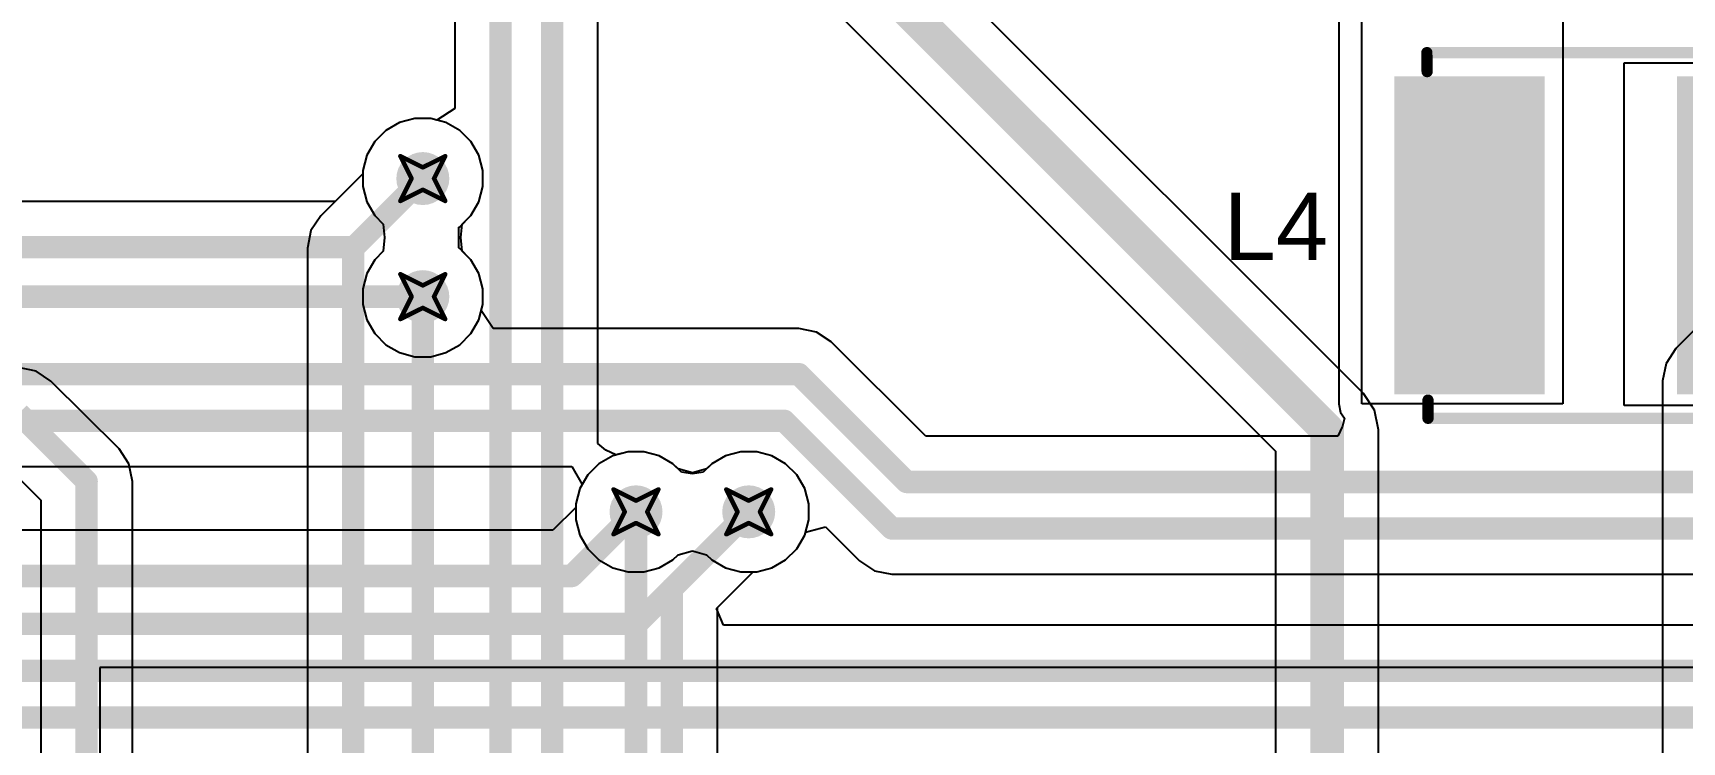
# Model space of a CAD drawing. Header units: inches. Extents: x -36 to 349, y -11 to 240.
# Drawn here: x 59.33 to 77.99, y 87.17 to 95.2 of the extents above; entities that cross this region are included whole.
import ezdxf

# ---------------------------------------------------------------- set-up
doc = ezdxf.new("R2010")
doc.units = ezdxf.units.IN
for name, color, linetype in [('Bottom Layer', 5, 'Continuous'), ('Drill Drawing', 1, 'Continuous'), ('Layer 1', 16, 'Continuous'), ('Layer 2', 76, 'Continuous'), ('Top Layer', 1, 'Continuous'), ('Top Overlay', 2, 'Continuous'), ('Top Paste', 8, 'Continuous'), ('Top Solder', 216, 'Continuous'), ('Via Holes', 16, 'Continuous')]:
    doc.layers.add(name, color=color, linetype=linetype)
doc.styles.add('Arial', font='', dxfattribs={"height": 0.2})
doc.styles.get('Arial').set_extended_font_data('Arial')

# ---------------------------------------------------------------- blocks, each defined once
blk = doc.blocks.new('YNR4018_220M_324')
at = {"layer": 'Top Layer'}
for points in [[(-2.4, 1.75), (-0.8, 1.75), (-0.8, -1.75), (-2.4, -1.75)], [(0.8, 1.75), (2.4, 1.75), (2.4, -1.75), (0.8, -1.75)]]:
    blk.add_hatch(color=1, dxfattribs=at).paths.add_polyline_path(points)
at = {"layer": 'Top Paste'}
for points in [[(-2.4, 1.75), (-0.8, 1.75), (-0.8, -1.75), (-2.4, -1.75)], [(0.8, 1.75), (2.4, 1.75), (2.4, -1.75), (0.8, -1.75)]]:
    blk.add_hatch(color=8, dxfattribs=at).paths.add_polyline_path(points)
at = {"layer": 'Top Solder'}
for points in [[(-2.451, 1.801), (-0.749, 1.801), (-0.749, -1.801), (-2.451, -1.801)], [(0.749, 1.801), (2.451, 1.801), (2.451, -1.801), (0.749, -1.801)]]:
    blk.add_hatch(color=216, dxfattribs=at).paths.add_polyline_path(points)
at = {"layer": 'Top Overlay'}
for points in [[(-2.083, 2.07, 0.127, 0.127, 0), (2.07, 2.07, 0.127, 0.127, 0)], [(-2.083, 2.07, 0.127, 0.127, 0), (-2.08, 1.855, 0.127, 0.127, 0)], [(2.07, 1.875, 0.127, 0.127, 0), (2.07, 2.07, 0.127, 0.127, 0)], [(-2.07, -2.071, 0.127, 0.127, 0), (-2.07, -1.865, 0.127, 0.127, 0)], [(2.08, -1.875, 0.127, 0.127, 0), (2.082, -2.071, 0.127, 0.127, 0)], [(-2.07, -2.071, 0.127, 0.127, 0), (2.082, -2.071, 0.127, 0.127, 0)]]:
    blk.add_lwpolyline(points, format="xyseb", dxfattribs=at)
for points in [[(-2.115, 2.07, 0.0635, 0.0635, 1), (-2.051, 2.07, 0.0635, 0.0635, 1)], [(-2.115, 2.07, 0.0635, 0.0635, 1), (-2.051, 2.07, 0.0635, 0.0635, 1)], [(2.038, 2.07, 0.0635, 0.0635, 1), (2.102, 2.07, 0.0635, 0.0635, 1)], [(2.038, 2.07, 0.0635, 0.0635, 1), (2.102, 2.07, 0.0635, 0.0635, 1)], [(-2.112, 1.855, 0.0635, 0.0635, 1), (-2.048, 1.855, 0.0635, 0.0635, 1)], [(2.038, 1.875, 0.0635, 0.0635, 1), (2.102, 1.875, 0.0635, 0.0635, 1)], [(-2.102, -1.865, 0.0635, 0.0635, 1), (-2.038, -1.865, 0.0635, 0.0635, 1)], [(2.048, -1.875, 0.0635, 0.0635, 1), (2.112, -1.875, 0.0635, 0.0635, 1)], [(-2.102, -2.071, 0.0635, 0.0635, 1), (-2.038, -2.071, 0.0635, 0.0635, 1)], [(-2.102, -2.071, 0.0635, 0.0635, 1), (-2.038, -2.071, 0.0635, 0.0635, 1)], [(2.051, -2.071, 0.0635, 0.0635, 1), (2.114, -2.071, 0.0635, 0.0635, 1)], [(2.051, -2.071, 0.0635, 0.0635, 1), (2.114, -2.071, 0.0635, 0.0635, 1)]]:
    blk.add_lwpolyline(points, format="xyseb", close=True, dxfattribs=at)

msp = doc.modelspace()

# ---------------------------------------------------------------- hatches: boundary and pattern name
at = {"layer": 'Bottom Layer'}
h = msp.add_hatch(color=5, dxfattribs=at)
edge = h.paths.add_edge_path()
edge.add_arc((63.738, 93.548), 0.3, 0, 360)
h = msp.add_hatch(color=5, dxfattribs=at)
edge = h.paths.add_edge_path()
edge.add_arc((63.738, 92.211), 0.3, 0, 360)
h = msp.add_hatch(color=5, dxfattribs=at)
edge = h.paths.add_edge_path()
edge.add_arc((66.151, 89.774), 0.3, 0, 360)
h = msp.add_hatch(color=5, dxfattribs=at)
edge = h.paths.add_edge_path()
edge.add_arc((67.427, 89.774), 0.3, 0, 360)
at = {"layer": 'Layer 1'}
h = msp.add_hatch(color=16, dxfattribs=at)
edge = h.paths.add_edge_path()
edge.add_arc((63.738, 93.548), 0.3, 0, 360)
h = msp.add_hatch(color=16, dxfattribs=at)
edge = h.paths.add_edge_path()
edge.add_arc((63.738, 92.211), 0.3, 0, 360)
h = msp.add_hatch(color=16, dxfattribs=at)
edge = h.paths.add_edge_path()
edge.add_arc((66.151, 89.774), 0.3, 0, 360)
h = msp.add_hatch(color=16, dxfattribs=at)
edge = h.paths.add_edge_path()
edge.add_arc((67.427, 89.774), 0.3, 0, 360)
at = {"layer": 'Layer 2'}
h = msp.add_hatch(color=76, dxfattribs=at)
edge = h.paths.add_edge_path()
edge.add_arc((63.738, 93.548), 0.3, 0, 360)
h = msp.add_hatch(color=76, dxfattribs=at)
edge = h.paths.add_edge_path()
edge.add_arc((63.738, 92.211), 0.3, 0, 360)
h = msp.add_hatch(color=76, dxfattribs=at)
edge = h.paths.add_edge_path()
edge.add_arc((66.151, 89.774), 0.3, 0, 360)
h = msp.add_hatch(color=76, dxfattribs=at)
edge = h.paths.add_edge_path()
edge.add_arc((67.427, 89.774), 0.3, 0, 360)
at = {"layer": 'Top Layer'}
h = msp.add_hatch(color=1, dxfattribs=at)
edge = h.paths.add_edge_path()
edge.add_arc((63.738, 93.548), 0.3, 0, 360)
h = msp.add_hatch(color=1, dxfattribs=at)
edge = h.paths.add_edge_path()
edge.add_arc((63.738, 92.211), 0.3, 0, 360)
h = msp.add_hatch(color=1, dxfattribs=at)
edge = h.paths.add_edge_path()
edge.add_arc((66.151, 89.774), 0.3, 0, 360)
h = msp.add_hatch(color=1, dxfattribs=at)
edge = h.paths.add_edge_path()
edge.add_arc((67.427, 89.774), 0.3, 0, 360)
at = {"layer": 'Via Holes'}
h = msp.add_hatch(color=7, dxfattribs=at)
edge = h.paths.add_edge_path()
edge.add_arc((63.738, 93.548), 0.15, 0, 360)
h = msp.add_hatch(color=7, dxfattribs=at)
edge = h.paths.add_edge_path()
edge.add_arc((63.738, 92.211), 0.15, 0, 360)
h = msp.add_hatch(color=7, dxfattribs=at)
edge = h.paths.add_edge_path()
edge.add_arc((66.151, 89.774), 0.15, 0, 360)
h = msp.add_hatch(color=7, dxfattribs=at)
edge = h.paths.add_edge_path()
edge.add_arc((67.427, 89.774), 0.15, 0, 360)

# ---------------------------------------------------------------- linework, layer by layer
at = {"layer": 'Bottom Layer'}
for p, q in [((64.1, 98.429), (64.1, 94.343)), ((74.386, 91.115), (67.472, 98.029)), ((65.72, 90.546), (65.72, 97.973)), ((66.648, 97.205), (73.391, 90.462)), ((83.453, 97.153), (77.923, 91.623)), ((64.1, 94.343), (63.897, 94.211)), ((63.319, 94.093), (63.193, 93.966)), ((63.475, 94.183), (63.319, 94.093)), ((63.648, 94.229), (63.475, 94.183)), ((63.827, 94.229), (63.648, 94.229)), ((63.897, 94.211), (63.827, 94.229)), ((63.193, 93.966), (63.103, 93.811)), ((63.103, 93.811), (63.057, 93.638)), ((63.057, 93.6), (62.584, 93.127)), ((63.057, 93.638), (63.057, 93.6)), ((62.472, 92.959), (62.432, 92.761)), ((62.584, 93.127), (62.472, 92.959)), ((62.432, 92.761), (62.432, 83.498)), ((77.923, 91.623), (77.81, 91.455)), ((59.361, 91.368), (59.163, 91.407)), ((59.529, 91.255), (59.361, 91.368)), ((77.81, 91.455), (77.771, 91.256)), ((60.299, 90.486), (59.529, 91.255)), ((74.512, 90.926), (74.386, 91.115)), ((77.771, 91.256), (77.771, 82.937)), ((74.556, 90.703), (74.512, 90.926)), ((65.809, 90.473), (65.72, 90.546)), ((74.556, 80.518), (74.556, 90.703)), ((58.948, 90.371), (59.414, 89.905)), ((60.411, 90.318), (60.299, 90.486)), ((65.923, 90.418), (65.809, 90.473)), ((66.061, 90.455), (65.923, 90.418)), ((66.24, 90.455), (66.061, 90.455)), ((66.413, 90.408), (66.24, 90.455)), ((66.569, 90.319), (66.413, 90.408)), ((67.164, 90.408), (67.009, 90.319)), ((67.338, 90.455), (67.164, 90.408)), ((67.517, 90.455), (67.338, 90.455)), ((67.69, 90.408), (67.517, 90.455)), ((67.845, 90.319), (67.69, 90.408)), ((73.391, 90.462), (73.391, 82.506)), ((60.45, 90.119), (60.411, 90.318)), ((66.665, 90.222), (66.569, 90.319)), ((66.789, 90.205), (66.665, 90.222)), ((66.913, 90.222), (66.789, 90.205)), ((67.009, 90.319), (66.913, 90.222)), ((67.972, 90.192), (67.845, 90.319)), ((68.062, 90.037), (67.972, 90.192)), ((60.45, 82.551), (60.45, 90.119)), ((68.108, 89.864), (68.062, 90.037)), ((59.414, 89.905), (59.414, 73.773)), ((68.108, 89.684), (68.108, 89.864)), ((68.062, 89.511), (68.108, 89.684)), ((67.972, 89.356), (68.062, 89.511)), ((67.69, 89.139), (67.845, 89.229)), ((67.845, 89.229), (67.972, 89.356)), ((67.075, 88.689), (67.479, 89.093)), ((67.479, 89.093), (67.517, 89.093)), ((67.517, 89.093), (67.69, 89.139)), ((67.075, 80.362), (67.075, 88.689))]:
    msp.add_line(p, q, dxfattribs=at)
for points in [[(64.617, 58.021, 0.254, 0.254, 0), (64.617, 98.429, 0.254, 0.254, 0)], [(65.202, 58.785, 0.254, 0.254, 0), (65.202, 98.187, 0.254, 0.254, 0)], [(66.811, 97.866, 0.381, 0.381, 0), (73.974, 90.703, 0.381, 0.381, 0)], [(62.95, 92.761, 0.254, 0.254, 0), (63.738, 93.548, 0.254, 0.254, 0)], [(62.95, 66.684, 0.254, 0.254, 0), (62.95, 92.761, 0.254, 0.254, 0)], [(63.738, 67.234, 0.254, 0.254, 0), (63.738, 92.211, 0.254, 0.254, 0)], [(59.163, 90.889, 0.254, 0.254, 0), (59.932, 90.119, 0.254, 0.254, 0)], [(73.974, 79.878, 0.381, 0.381, 0), (73.974, 90.703, 0.381, 0.381, 0)], [(59.932, 73.773, 0.254, 0.254, 0), (59.932, 90.119, 0.254, 0.254, 0)], [(66.151, 74.478, 0.254, 0.254, 0), (66.151, 89.774, 0.254, 0.254, 0)], [(66.557, 88.904, 0.254, 0.254, 0), (67.427, 89.774, 0.254, 0.254, 0)], [(66.557, 74.895, 0.254, 0.254, 0), (66.557, 88.904, 0.254, 0.254, 0)]]:
    msp.add_lwpolyline(points, format="xyseb", dxfattribs=at)
for points in [[(63.674, 93.548, 0.127, 0.127, 1), (63.801, 93.548, 0.127, 0.127, 1)], [(62.887, 92.761, 0.127, 0.127, 1), (63.014, 92.761, 0.127, 0.127, 1)], [(62.887, 92.761, 0.127, 0.127, 1), (63.014, 92.761, 0.127, 0.127, 1)], [(63.674, 92.211, 0.127, 0.127, 1), (63.801, 92.211, 0.127, 0.127, 1)], [(73.879, 90.703, 0.191, 0.191, 1), (74.069, 90.703, 0.191, 0.191, 1)], [(73.879, 90.703, 0.191, 0.191, 1), (74.069, 90.703, 0.191, 0.191, 1)], [(59.869, 90.119, 0.127, 0.127, 1), (59.996, 90.119, 0.127, 0.127, 1)], [(59.869, 90.119, 0.127, 0.127, 1), (59.996, 90.119, 0.127, 0.127, 1)], [(66.087, 89.774, 0.127, 0.127, 1), (66.214, 89.774, 0.127, 0.127, 1)], [(67.364, 89.774, 0.127, 0.127, 1), (67.491, 89.774, 0.127, 0.127, 1)], [(66.493, 88.904, 0.127, 0.127, 1), (66.62, 88.904, 0.127, 0.127, 1)], [(66.493, 88.904, 0.127, 0.127, 1), (66.62, 88.904, 0.127, 0.127, 1)]]:
    msp.add_lwpolyline(points, format="xyseb", close=True, dxfattribs=at)
at = {"layer": 'Drill Drawing'}
for points in [[(63.484, 93.802, 0.0508, 0.0508, 0), (63.738, 93.675, 0.0508, 0.0508, 0)], [(63.484, 93.802, 0.0508, 0.0508, 0), (63.611, 93.548, 0.0508, 0.0508, 0)], [(63.738, 93.675, 0.0508, 0.0508, 0), (63.992, 93.802, 0.0508, 0.0508, 0)], [(63.865, 93.548, 0.0508, 0.0508, 0), (63.992, 93.802, 0.0508, 0.0508, 0)], [(63.484, 93.294, 0.0508, 0.0508, 0), (63.611, 93.548, 0.0508, 0.0508, 0)], [(63.865, 93.548, 0.0508, 0.0508, 0), (63.992, 93.294, 0.0508, 0.0508, 0)], [(63.484, 93.294, 0.0508, 0.0508, 0), (63.738, 93.421, 0.0508, 0.0508, 0)], [(63.738, 93.421, 0.0508, 0.0508, 0), (63.992, 93.294, 0.0508, 0.0508, 0)], [(63.484, 92.465, 0.0508, 0.0508, 0), (63.738, 92.338, 0.0508, 0.0508, 0)], [(63.484, 92.465, 0.0508, 0.0508, 0), (63.611, 92.211, 0.0508, 0.0508, 0)], [(63.738, 92.338, 0.0508, 0.0508, 0), (63.992, 92.465, 0.0508, 0.0508, 0)], [(63.865, 92.211, 0.0508, 0.0508, 0), (63.992, 92.465, 0.0508, 0.0508, 0)], [(63.484, 91.957, 0.0508, 0.0508, 0), (63.611, 92.211, 0.0508, 0.0508, 0)], [(63.865, 92.211, 0.0508, 0.0508, 0), (63.992, 91.957, 0.0508, 0.0508, 0)], [(63.484, 91.957, 0.0508, 0.0508, 0), (63.738, 92.084, 0.0508, 0.0508, 0)], [(63.738, 92.084, 0.0508, 0.0508, 0), (63.992, 91.957, 0.0508, 0.0508, 0)], [(65.897, 90.028, 0.0508, 0.0508, 0), (66.151, 89.901, 0.0508, 0.0508, 0)], [(65.897, 90.028, 0.0508, 0.0508, 0), (66.024, 89.774, 0.0508, 0.0508, 0)], [(66.151, 89.901, 0.0508, 0.0508, 0), (66.405, 90.028, 0.0508, 0.0508, 0)], [(66.278, 89.774, 0.0508, 0.0508, 0), (66.405, 90.028, 0.0508, 0.0508, 0)], [(67.173, 90.028, 0.0508, 0.0508, 0), (67.427, 89.901, 0.0508, 0.0508, 0)], [(67.173, 90.028, 0.0508, 0.0508, 0), (67.3, 89.774, 0.0508, 0.0508, 0)], [(67.427, 89.901, 0.0508, 0.0508, 0), (67.681, 90.028, 0.0508, 0.0508, 0)], [(67.554, 89.774, 0.0508, 0.0508, 0), (67.681, 90.028, 0.0508, 0.0508, 0)], [(65.897, 89.52, 0.0508, 0.0508, 0), (66.024, 89.774, 0.0508, 0.0508, 0)], [(66.278, 89.774, 0.0508, 0.0508, 0), (66.405, 89.52, 0.0508, 0.0508, 0)], [(67.173, 89.52, 0.0508, 0.0508, 0), (67.3, 89.774, 0.0508, 0.0508, 0)], [(67.554, 89.774, 0.0508, 0.0508, 0), (67.681, 89.52, 0.0508, 0.0508, 0)], [(65.897, 89.52, 0.0508, 0.0508, 0), (66.151, 89.647, 0.0508, 0.0508, 0)], [(66.151, 89.647, 0.0508, 0.0508, 0), (66.405, 89.52, 0.0508, 0.0508, 0)], [(67.173, 89.52, 0.0508, 0.0508, 0), (67.427, 89.647, 0.0508, 0.0508, 0)], [(67.427, 89.647, 0.0508, 0.0508, 0), (67.681, 89.52, 0.0508, 0.0508, 0)]]:
    msp.add_lwpolyline(points, format="xyseb", dxfattribs=at)
for points in [[(63.471, 93.802, 0.0254, 0.0254, 1), (63.496, 93.802, 0.0254, 0.0254, 1)], [(63.471, 93.802, 0.0254, 0.0254, 1), (63.496, 93.802, 0.0254, 0.0254, 1)], [(63.979, 93.802, 0.0254, 0.0254, 1), (64.004, 93.802, 0.0254, 0.0254, 1)], [(63.979, 93.802, 0.0254, 0.0254, 1), (64.004, 93.802, 0.0254, 0.0254, 1)], [(63.598, 93.548, 0.0254, 0.0254, 1), (63.623, 93.548, 0.0254, 0.0254, 1)], [(63.598, 93.548, 0.0254, 0.0254, 1), (63.623, 93.548, 0.0254, 0.0254, 1)], [(63.725, 93.675, 0.0254, 0.0254, 1), (63.75, 93.675, 0.0254, 0.0254, 1)], [(63.725, 93.675, 0.0254, 0.0254, 1), (63.75, 93.675, 0.0254, 0.0254, 1)], [(63.852, 93.548, 0.0254, 0.0254, 1), (63.877, 93.548, 0.0254, 0.0254, 1)], [(63.852, 93.548, 0.0254, 0.0254, 1), (63.877, 93.548, 0.0254, 0.0254, 1)], [(63.725, 93.421, 0.0254, 0.0254, 1), (63.75, 93.421, 0.0254, 0.0254, 1)], [(63.725, 93.421, 0.0254, 0.0254, 1), (63.75, 93.421, 0.0254, 0.0254, 1)], [(63.471, 93.294, 0.0254, 0.0254, 1), (63.496, 93.294, 0.0254, 0.0254, 1)], [(63.471, 93.294, 0.0254, 0.0254, 1), (63.496, 93.294, 0.0254, 0.0254, 1)], [(63.979, 93.294, 0.0254, 0.0254, 1), (64.004, 93.294, 0.0254, 0.0254, 1)], [(63.979, 93.294, 0.0254, 0.0254, 1), (64.004, 93.294, 0.0254, 0.0254, 1)], [(63.471, 92.465, 0.0254, 0.0254, 1), (63.496, 92.465, 0.0254, 0.0254, 1)], [(63.471, 92.465, 0.0254, 0.0254, 1), (63.496, 92.465, 0.0254, 0.0254, 1)], [(63.979, 92.465, 0.0254, 0.0254, 1), (64.004, 92.465, 0.0254, 0.0254, 1)], [(63.979, 92.465, 0.0254, 0.0254, 1), (64.004, 92.465, 0.0254, 0.0254, 1)], [(63.598, 92.211, 0.0254, 0.0254, 1), (63.623, 92.211, 0.0254, 0.0254, 1)], [(63.598, 92.211, 0.0254, 0.0254, 1), (63.623, 92.211, 0.0254, 0.0254, 1)], [(63.725, 92.338, 0.0254, 0.0254, 1), (63.75, 92.338, 0.0254, 0.0254, 1)], [(63.725, 92.338, 0.0254, 0.0254, 1), (63.75, 92.338, 0.0254, 0.0254, 1)], [(63.852, 92.211, 0.0254, 0.0254, 1), (63.877, 92.211, 0.0254, 0.0254, 1)], [(63.852, 92.211, 0.0254, 0.0254, 1), (63.877, 92.211, 0.0254, 0.0254, 1)], [(63.725, 92.084, 0.0254, 0.0254, 1), (63.75, 92.084, 0.0254, 0.0254, 1)], [(63.725, 92.084, 0.0254, 0.0254, 1), (63.75, 92.084, 0.0254, 0.0254, 1)], [(63.471, 91.957, 0.0254, 0.0254, 1), (63.496, 91.957, 0.0254, 0.0254, 1)], [(63.471, 91.957, 0.0254, 0.0254, 1), (63.496, 91.957, 0.0254, 0.0254, 1)], [(63.979, 91.957, 0.0254, 0.0254, 1), (64.004, 91.957, 0.0254, 0.0254, 1)], [(63.979, 91.957, 0.0254, 0.0254, 1), (64.004, 91.957, 0.0254, 0.0254, 1)], [(65.884, 90.028, 0.0254, 0.0254, 1), (65.909, 90.028, 0.0254, 0.0254, 1)], [(65.884, 90.028, 0.0254, 0.0254, 1), (65.909, 90.028, 0.0254, 0.0254, 1)], [(66.392, 90.028, 0.0254, 0.0254, 1), (66.417, 90.028, 0.0254, 0.0254, 1)], [(66.392, 90.028, 0.0254, 0.0254, 1), (66.417, 90.028, 0.0254, 0.0254, 1)], [(67.161, 90.028, 0.0254, 0.0254, 1), (67.186, 90.028, 0.0254, 0.0254, 1)], [(67.161, 90.028, 0.0254, 0.0254, 1), (67.186, 90.028, 0.0254, 0.0254, 1)], [(67.669, 90.028, 0.0254, 0.0254, 1), (67.694, 90.028, 0.0254, 0.0254, 1)], [(67.669, 90.028, 0.0254, 0.0254, 1), (67.694, 90.028, 0.0254, 0.0254, 1)], [(66.011, 89.774, 0.0254, 0.0254, 1), (66.036, 89.774, 0.0254, 0.0254, 1)], [(66.011, 89.774, 0.0254, 0.0254, 1), (66.036, 89.774, 0.0254, 0.0254, 1)], [(66.138, 89.901, 0.0254, 0.0254, 1), (66.163, 89.901, 0.0254, 0.0254, 1)], [(66.138, 89.901, 0.0254, 0.0254, 1), (66.163, 89.901, 0.0254, 0.0254, 1)], [(66.265, 89.774, 0.0254, 0.0254, 1), (66.29, 89.774, 0.0254, 0.0254, 1)], [(66.265, 89.774, 0.0254, 0.0254, 1), (66.29, 89.774, 0.0254, 0.0254, 1)], [(67.288, 89.774, 0.0254, 0.0254, 1), (67.313, 89.774, 0.0254, 0.0254, 1)], [(67.288, 89.774, 0.0254, 0.0254, 1), (67.313, 89.774, 0.0254, 0.0254, 1)], [(67.415, 89.901, 0.0254, 0.0254, 1), (67.44, 89.901, 0.0254, 0.0254, 1)], [(67.415, 89.901, 0.0254, 0.0254, 1), (67.44, 89.901, 0.0254, 0.0254, 1)], [(67.542, 89.774, 0.0254, 0.0254, 1), (67.567, 89.774, 0.0254, 0.0254, 1)], [(67.542, 89.774, 0.0254, 0.0254, 1), (67.567, 89.774, 0.0254, 0.0254, 1)], [(66.138, 89.647, 0.0254, 0.0254, 1), (66.163, 89.647, 0.0254, 0.0254, 1)], [(66.138, 89.647, 0.0254, 0.0254, 1), (66.163, 89.647, 0.0254, 0.0254, 1)], [(67.415, 89.647, 0.0254, 0.0254, 1), (67.44, 89.647, 0.0254, 0.0254, 1)], [(67.415, 89.647, 0.0254, 0.0254, 1), (67.44, 89.647, 0.0254, 0.0254, 1)], [(65.884, 89.52, 0.0254, 0.0254, 1), (65.909, 89.52, 0.0254, 0.0254, 1)], [(65.884, 89.52, 0.0254, 0.0254, 1), (65.909, 89.52, 0.0254, 0.0254, 1)], [(66.392, 89.52, 0.0254, 0.0254, 1), (66.417, 89.52, 0.0254, 0.0254, 1)], [(66.392, 89.52, 0.0254, 0.0254, 1), (66.417, 89.52, 0.0254, 0.0254, 1)], [(67.161, 89.52, 0.0254, 0.0254, 1), (67.186, 89.52, 0.0254, 0.0254, 1)], [(67.161, 89.52, 0.0254, 0.0254, 1), (67.186, 89.52, 0.0254, 0.0254, 1)], [(67.669, 89.52, 0.0254, 0.0254, 1), (67.694, 89.52, 0.0254, 0.0254, 1)], [(67.669, 89.52, 0.0254, 0.0254, 1), (67.694, 89.52, 0.0254, 0.0254, 1)]]:
    msp.add_lwpolyline(points, format="xyseb", close=True, dxfattribs=at)
at = {"layer": 'Layer 1'}
for p, q in [((63.319, 94.093), (63.193, 93.966)), ((63.475, 94.183), (63.319, 94.093)), ((63.648, 94.229), (63.475, 94.183)), ((63.827, 94.229), (63.648, 94.229)), ((64, 94.183), (63.827, 94.229)), ((64.156, 94.093), (64, 94.183)), ((64.283, 93.966), (64.156, 94.093)), ((63.193, 93.966), (63.103, 93.811)), ((64.372, 93.811), (64.283, 93.966)), ((63.103, 93.811), (63.057, 93.638)), ((64.419, 93.638), (64.372, 93.811)), ((63.057, 93.638), (63.057, 93.459)), ((64.419, 93.459), (64.419, 93.638)), ((63.057, 93.459), (63.103, 93.285)), ((64.372, 93.285), (64.419, 93.459)), ((63.103, 93.285), (63.193, 93.13)), ((64.283, 93.13), (64.372, 93.285)), ((63.193, 93.13), (63.29, 93.033)), ((63.29, 93.033), (63.306, 92.88)), ((64.169, 92.88), (64.185, 93.033)), ((64.185, 93.033), (64.283, 93.13)), ((63.306, 92.88), (63.29, 92.727)), ((64.185, 92.727), (64.169, 92.88)), ((63.193, 92.629), (63.103, 92.474)), ((63.29, 92.727), (63.193, 92.629)), ((64.283, 92.629), (64.185, 92.727)), ((64.372, 92.474), (64.283, 92.629)), ((63.103, 92.474), (63.057, 92.301)), ((64.419, 92.301), (64.372, 92.474)), ((63.057, 92.301), (63.057, 92.122)), ((64.419, 92.122), (64.419, 92.301)), ((63.057, 92.122), (63.103, 91.948)), ((64.372, 91.948), (64.419, 92.122)), ((63.103, 91.948), (63.193, 91.793)), ((64.283, 91.793), (64.372, 91.948)), ((63.193, 91.793), (63.319, 91.666)), ((63.319, 91.666), (63.475, 91.577)), ((64, 91.577), (64.156, 91.666)), ((64.156, 91.666), (64.283, 91.793)), ((63.475, 91.577), (63.648, 91.53)), ((63.648, 91.53), (63.827, 91.53)), ((63.827, 91.53), (64, 91.577)), ((65.888, 90.408), (65.732, 90.319)), ((66.061, 90.455), (65.888, 90.408)), ((66.24, 90.455), (66.061, 90.455)), ((66.413, 90.408), (66.24, 90.455)), ((66.569, 90.319), (66.413, 90.408)), ((67.164, 90.408), (67.009, 90.319)), ((67.338, 90.455), (67.164, 90.408)), ((67.517, 90.455), (67.338, 90.455)), ((67.69, 90.408), (67.517, 90.455)), ((67.845, 90.319), (67.69, 90.408)), ((65.606, 90.192), (65.516, 90.037)), ((65.732, 90.319), (65.606, 90.192)), ((66.628, 90.26), (66.569, 90.319)), ((66.789, 90.217), (66.628, 90.26)), ((66.95, 90.26), (66.789, 90.217)), ((67.009, 90.319), (66.95, 90.26)), ((67.972, 90.192), (67.845, 90.319)), ((68.062, 90.037), (67.972, 90.192)), ((65.516, 90.037), (65.47, 89.864)), ((68.108, 89.864), (68.062, 90.037)), ((65.47, 89.864), (65.47, 89.684)), ((68.108, 89.684), (68.108, 89.864)), ((65.47, 89.684), (65.516, 89.511)), ((68.062, 89.511), (68.108, 89.684)), ((65.516, 89.511), (65.606, 89.356)), ((67.972, 89.356), (68.062, 89.511)), ((65.606, 89.356), (65.732, 89.229)), ((65.732, 89.229), (65.888, 89.139)), ((66.413, 89.139), (66.569, 89.229)), ((66.569, 89.229), (66.628, 89.288)), ((66.628, 89.288), (66.789, 89.331)), ((66.789, 89.331), (66.95, 89.288)), ((66.95, 89.288), (67.009, 89.229)), ((67.009, 89.229), (67.164, 89.139)), ((67.69, 89.139), (67.845, 89.229)), ((67.845, 89.229), (67.972, 89.356)), ((65.888, 89.139), (66.061, 89.093)), ((66.061, 89.093), (66.24, 89.093)), ((66.24, 89.093), (66.413, 89.139)), ((67.164, 89.139), (67.338, 89.093)), ((67.338, 89.093), (67.517, 89.093)), ((67.517, 89.093), (67.69, 89.139))]:
    msp.add_line(p, q, dxfattribs=at)
at = {"layer": 'Layer 2'}
for p, q in [((63.319, 94.093), (63.193, 93.966)), ((63.475, 94.183), (63.319, 94.093)), ((63.648, 94.229), (63.475, 94.183)), ((63.827, 94.229), (63.648, 94.229)), ((64, 94.183), (63.827, 94.229)), ((64.156, 94.093), (64, 94.183)), ((64.283, 93.966), (64.156, 94.093)), ((63.193, 93.966), (63.103, 93.811)), ((64.372, 93.811), (64.283, 93.966)), ((63.103, 93.811), (63.057, 93.638)), ((64.419, 93.638), (64.372, 93.811)), ((63.057, 93.638), (63.057, 93.459)), ((64.419, 93.459), (64.419, 93.638)), ((63.057, 93.459), (63.103, 93.285)), ((64.372, 93.285), (64.419, 93.459)), ((63.103, 93.285), (63.193, 93.13)), ((64.283, 93.13), (64.372, 93.285)), ((63.193, 93.13), (63.29, 93.033)), ((63.29, 93.033), (63.306, 92.88)), ((64.169, 92.88), (64.185, 93.033)), ((64.185, 93.033), (64.283, 93.13)), ((63.306, 92.88), (63.29, 92.727)), ((64.185, 92.727), (64.169, 92.88)), ((63.193, 92.629), (63.103, 92.474)), ((63.29, 92.727), (63.193, 92.629)), ((64.283, 92.629), (64.185, 92.727)), ((64.372, 92.474), (64.283, 92.629)), ((63.103, 92.474), (63.057, 92.301)), ((64.419, 92.301), (64.372, 92.474)), ((63.057, 92.301), (63.057, 92.122)), ((64.419, 92.122), (64.419, 92.301)), ((63.057, 92.122), (63.103, 91.948)), ((64.372, 91.948), (64.419, 92.122)), ((63.103, 91.948), (63.193, 91.793)), ((64.283, 91.793), (64.372, 91.948)), ((63.193, 91.793), (63.319, 91.666)), ((63.319, 91.666), (63.475, 91.577)), ((64, 91.577), (64.156, 91.666)), ((64.156, 91.666), (64.283, 91.793)), ((63.475, 91.577), (63.648, 91.53)), ((63.648, 91.53), (63.827, 91.53)), ((63.827, 91.53), (64, 91.577)), ((65.888, 90.408), (65.732, 90.319)), ((66.061, 90.455), (65.888, 90.408)), ((66.24, 90.455), (66.061, 90.455)), ((66.413, 90.408), (66.24, 90.455)), ((66.569, 90.319), (66.413, 90.408)), ((67.164, 90.408), (67.009, 90.319)), ((67.338, 90.455), (67.164, 90.408)), ((67.517, 90.455), (67.338, 90.455)), ((67.69, 90.408), (67.517, 90.455)), ((67.845, 90.319), (67.69, 90.408)), ((65.606, 90.192), (65.516, 90.037)), ((65.732, 90.319), (65.606, 90.192)), ((66.628, 90.26), (66.569, 90.319)), ((66.789, 90.217), (66.628, 90.26)), ((66.95, 90.26), (66.789, 90.217)), ((67.009, 90.319), (66.95, 90.26)), ((67.972, 90.192), (67.845, 90.319)), ((68.062, 90.037), (67.972, 90.192)), ((65.516, 90.037), (65.47, 89.864)), ((68.108, 89.864), (68.062, 90.037)), ((65.47, 89.864), (65.47, 89.684)), ((68.108, 89.684), (68.108, 89.864)), ((65.47, 89.684), (65.516, 89.511)), ((68.062, 89.511), (68.108, 89.684)), ((65.516, 89.511), (65.606, 89.356)), ((67.972, 89.356), (68.062, 89.511)), ((65.606, 89.356), (65.732, 89.229)), ((65.732, 89.229), (65.888, 89.139)), ((66.413, 89.139), (66.569, 89.229)), ((66.569, 89.229), (66.628, 89.288)), ((66.628, 89.288), (66.789, 89.331)), ((66.789, 89.331), (66.95, 89.288)), ((66.95, 89.288), (67.009, 89.229)), ((67.009, 89.229), (67.164, 89.139)), ((67.69, 89.139), (67.845, 89.229)), ((67.845, 89.229), (67.972, 89.356)), ((65.888, 89.139), (66.061, 89.093)), ((66.061, 89.093), (66.24, 89.093)), ((66.24, 89.093), (66.413, 89.139)), ((67.164, 89.139), (67.338, 89.093)), ((67.338, 89.093), (67.517, 89.093)), ((67.517, 89.093), (67.69, 89.139)), ((102.994, 88.011), (60.08, 88.011)), ((60.08, 88.011), (60.08, 82.243))]:
    msp.add_line(p, q, dxfattribs=at)
at = {"layer": 'Top Layer'}
for p, q in [((74.108, 97.545), (74.108, 90.998)), ((74.367, 90.998), (74.367, 97.545)), ((76.641, 96.373), (76.641, 90.998)), ((77.336, 90.978), (77.336, 94.86)), ((77.336, 94.86), (79.776, 94.86)), ((63.319, 94.093), (63.193, 93.966)), ((63.475, 94.183), (63.319, 94.093)), ((63.648, 94.229), (63.475, 94.183)), ((63.827, 94.229), (63.648, 94.229)), ((64, 94.183), (63.827, 94.229)), ((64.156, 94.093), (64, 94.183)), ((64.283, 93.966), (64.156, 94.093)), ((63.193, 93.966), (63.103, 93.811)), ((64.372, 93.811), (64.283, 93.966)), ((63.103, 93.811), (63.057, 93.638)), ((64.419, 93.638), (64.372, 93.811)), ((63.057, 93.6), (62.746, 93.289)), ((63.057, 93.638), (63.057, 93.6)), ((64.419, 93.459), (64.419, 93.638)), ((64.372, 93.285), (64.419, 93.459)), ((62.746, 93.289), (47.901, 93.289)), ((64.283, 93.13), (64.372, 93.285)), ((64.145, 92.997), (64.156, 93.003)), ((64.145, 92.762), (64.145, 92.997)), ((64.156, 93.003), (64.283, 93.13)), ((64.156, 92.756), (64.145, 92.762)), ((64.283, 92.629), (64.156, 92.756)), ((64.372, 92.474), (64.283, 92.629)), ((64.419, 92.301), (64.372, 92.474)), ((64.419, 92.122), (64.419, 92.301)), ((64.4, 92.053), (64.419, 92.122)), ((64.533, 91.85), (64.4, 92.053)), ((67.996, 91.85), (64.533, 91.85)), ((68.194, 91.81), (67.996, 91.85)), ((68.362, 91.698), (68.194, 91.81)), ((69.43, 90.63), (68.362, 91.698)), ((74.108, 90.998), (74.127, 90.899)), ((76.641, 90.998), (74.367, 90.998)), ((82.726, 90.978), (77.336, 90.978)), ((74.149, 90.745), (74.094, 90.63)), ((74.127, 90.899), (74.171, 90.834)), ((74.171, 90.834), (74.149, 90.745)), ((74.094, 90.63), (69.43, 90.63)), ((50.989, 90.287), (65.426, 90.287)), ((65.426, 90.287), (65.543, 90.084)), ((65.516, 90.037), (65.47, 89.864)), ((65.543, 90.084), (65.516, 90.037)), ((65.47, 89.825), (65.209, 89.565)), ((65.47, 89.864), (65.47, 89.825)), ((68.07, 89.543), (68.297, 89.603)), ((68.297, 89.603), (68.681, 89.22)), ((65.209, 89.565), (55.084, 89.565)), ((67.972, 89.356), (68.062, 89.511)), ((68.062, 89.511), (68.07, 89.543)), ((67.69, 89.139), (67.845, 89.229)), ((67.845, 89.229), (67.972, 89.356)), ((67.064, 88.678), (67.479, 89.093)), ((67.479, 89.093), (67.517, 89.093)), ((67.517, 89.093), (67.69, 89.139)), ((68.681, 89.22), (68.681, 89.22)), ((68.681, 89.22), (68.849, 89.107)), ((68.849, 89.107), (69.047, 89.068)), ((69.047, 89.068), (69.047, 89.068)), ((69.047, 89.068), (88.405, 89.068)), ((67.142, 88.491), (67.064, 88.678)), ((83.769, 88.491), (67.142, 88.491))]:
    msp.add_line(p, q, dxfattribs=at)
for points in [[(62.96, 92.771, 0.254, 0.254, 0), (63.738, 93.548, 0.254, 0.254, 0)], [(47.686, 92.771, 0.254, 0.254, 0), (62.96, 92.771, 0.254, 0.254, 0)], [(47.265, 92.211, 0.254, 0.254, 0), (63.738, 92.211, 0.254, 0.254, 0)], [(50.189, 91.332, 0.254, 0.254, 0), (67.996, 91.332, 0.254, 0.254, 0)], [(67.996, 91.332, 0.254, 0.254, 0), (69.215, 90.112, 0.254, 0.254, 0)], [(50.775, 90.805, 0.254, 0.254, 0), (67.828, 90.805, 0.254, 0.254, 0)], [(67.828, 90.805, 0.254, 0.254, 0), (69.047, 89.586, 0.254, 0.254, 0)], [(69.215, 90.112, 0.254, 0.254, 0), (88.838, 90.112, 0.254, 0.254, 0)], [(65.424, 89.047, 0.254, 0.254, 0), (66.151, 89.774, 0.254, 0.254, 0)], [(66.159, 88.505, 0.254, 0.254, 0), (67.427, 89.774, 0.254, 0.254, 0)], [(69.047, 89.586, 0.254, 0.254, 0), (88.619, 89.586, 0.254, 0.254, 0)], [(55.084, 89.047, 0.254, 0.254, 0), (65.424, 89.047, 0.254, 0.254, 0)], [(55.342, 88.505, 0.254, 0.254, 0), (66.159, 88.505, 0.254, 0.254, 0)], [(55.554, 87.973, 0.254, 0.254, 0), (83.769, 87.973, 0.254, 0.254, 0)], [(55.771, 87.445, 0.254, 0.254, 0), (83.521, 87.445, 0.254, 0.254, 0)]]:
    msp.add_lwpolyline(points, format="xyseb", dxfattribs=at)
for points in [[(63.674, 93.548, 0.127, 0.127, 1), (63.801, 93.548, 0.127, 0.127, 1)], [(62.897, 92.771, 0.127, 0.127, 1), (63.024, 92.771, 0.127, 0.127, 1)], [(62.897, 92.771, 0.127, 0.127, 1), (63.024, 92.771, 0.127, 0.127, 1)], [(63.674, 92.211, 0.127, 0.127, 1), (63.801, 92.211, 0.127, 0.127, 1)], [(67.933, 91.332, 0.127, 0.127, 1), (68.06, 91.332, 0.127, 0.127, 1)], [(67.933, 91.332, 0.127, 0.127, 1), (68.06, 91.332, 0.127, 0.127, 1)], [(67.764, 90.805, 0.127, 0.127, 1), (67.891, 90.805, 0.127, 0.127, 1)], [(67.764, 90.805, 0.127, 0.127, 1), (67.891, 90.805, 0.127, 0.127, 1)], [(69.152, 90.112, 0.127, 0.127, 1), (69.279, 90.112, 0.127, 0.127, 1)], [(69.152, 90.112, 0.127, 0.127, 1), (69.279, 90.112, 0.127, 0.127, 1)], [(66.087, 89.774, 0.127, 0.127, 1), (66.214, 89.774, 0.127, 0.127, 1)], [(67.364, 89.774, 0.127, 0.127, 1), (67.491, 89.774, 0.127, 0.127, 1)], [(68.984, 89.586, 0.127, 0.127, 1), (69.111, 89.586, 0.127, 0.127, 1)], [(68.984, 89.586, 0.127, 0.127, 1), (69.111, 89.586, 0.127, 0.127, 1)], [(65.36, 89.047, 0.127, 0.127, 1), (65.487, 89.047, 0.127, 0.127, 1)], [(65.36, 89.047, 0.127, 0.127, 1), (65.487, 89.047, 0.127, 0.127, 1)], [(66.095, 88.505, 0.127, 0.127, 1), (66.222, 88.505, 0.127, 0.127, 1)], [(66.095, 88.505, 0.127, 0.127, 1), (66.222, 88.505, 0.127, 0.127, 1)]]:
    msp.add_lwpolyline(points, format="xyseb", close=True, dxfattribs=at)

# ---------------------------------------------------------------- block references
msp.add_blockref('YNR4018_220M_324', (77.186, 92.904))

# ---------------------------------------------------------------- texts
at = {"layer": 'Top Overlay', "style": 'Arial'}
msp.add_text('L4', height=0.762, dxfattribs=at).set_placement((72.802, 92.626))

doc.saveas('drawing.dxf')
